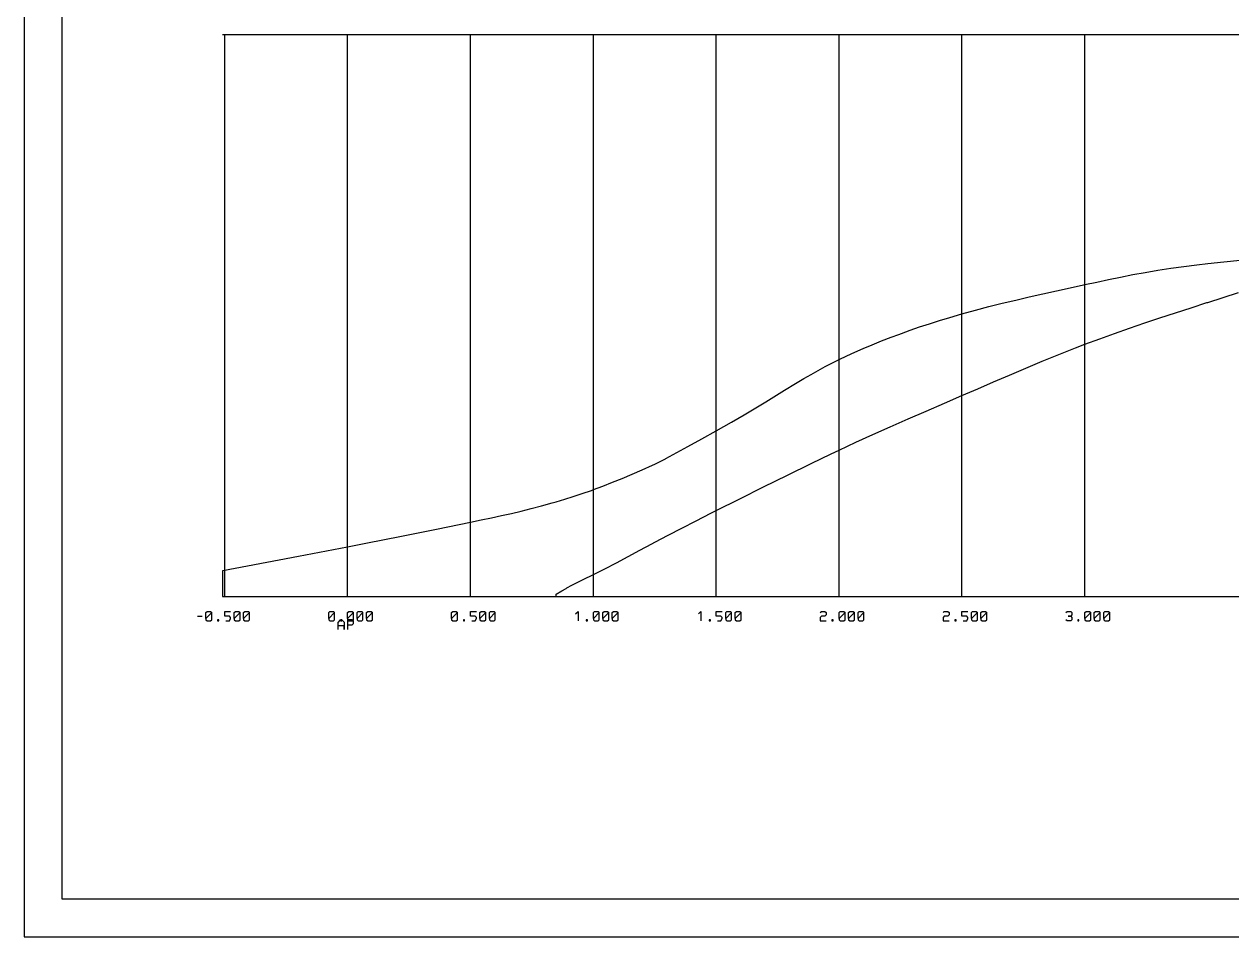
# Model space of a CAD drawing. Header units: millimetres. Extents: x 144707 to 335107, y -68023 to 180297.
# Drawn here: x 144707 to 176650, y 114398 to 138522 of the extents above; entities that cross this region are included whole.
import ezdxf

# ---------------------------------------------------------------- set-up
doc = ezdxf.new("R2010")
doc.units = ezdxf.units.MM
doc.layers.add('11', color=7, linetype='Continuous')

# ---------------------------------------------------------------- blocks, each defined once
blk = doc.blocks.new('A$C3242291E')
at = {"layer": '11', "color": 7, "linetype": 'Continuous'}
for points in [[(0, 0), (175200, 0), (175200, 65899), (0, 65899), (0, 0)], [(1000, 1000), (174200, 1000), (174200, 64899), (1000, 64899), (1000, 1000)], [(5250, 23849), (77875, 23849)], [(5305, 9000), (5305, 23849)], [(8555, 9000), (8555, 23849)], [(11805, 9000), (11805, 23849)], [(15055, 9000), (15055, 23849)], [(18305, 9000), (18305, 23849)], [(21555, 9000), (21555, 23849)], [(24805, 9000), (24805, 23849)], [(28055, 9000), (28055, 23849)], [(14070, 9000), (14072, 9056), (14073, 9055), (14073, 9055), (14073, 9055), (14073, 9055), (14073, 9055), (14073, 9055), (14073, 9055), (14073, 9055), (14073, 9055), (14073, 9055), (14073, 9055), (14073, 9055), (14073, 9055), (14073, 9055), (14073, 9055), (14073, 9056), (14072, 9056), (14072, 9056), (14072, 9056), (14072, 9057), (14072, 9057), (14072, 9057), (14072, 9058), (14072, 9058), (14072, 9058), (14073, 9058), (14073, 9059), (14073, 9059), (14073, 9060), (14074, 9060), (14074, 9061), (14075, 9061), (14223, 9147), (14338, 9211), (14358, 9223), (14490, 9295), (14628, 9366), (14788, 9445), (15055, 9574), (15359, 9728), (15666, 9887), (15975, 10052), (16287, 10219), (16601, 10386), (16680, 10428), (17031, 10615), (17396, 10804), (17776, 10998), (18166, 11196), (18305, 11266), (18931, 11581), (19559, 11893), (20187, 12204), (20815, 12512), (21344, 12767), (21555, 12867), (21999, 13074), (22449, 13279), (22909, 13483), (23379, 13689), (23859, 13898), (24346, 14109), (24805, 14307), (25222, 14487), (25641, 14669), (26064, 14850), (26492, 15032), (26926, 15213), (27365, 15392), (27811, 15568), (28055, 15662), (28447, 15809), (28841, 15952), (29237, 16091), (29637, 16228), (30041, 16362), (30451, 16496), (30866, 16630), (31285, 16764), (31305, 16771), (31710, 16900), (32119, 17028)], [(5255, 9000), (5255, 9462), (5255, 9684), (5910, 9807), (7254, 10060), (8555, 10309), (9033, 10402), (9981, 10590), (10904, 10776), (11805, 10959), (12090, 11019), (12364, 11076), (12629, 11134), (12890, 11192), (13150, 11254), (13414, 11319), (13684, 11390), (13965, 11469), (14075, 11501), (14298, 11568), (14525, 11639), (14761, 11717), (15007, 11802), (15055, 11820), (15310, 11915), (15564, 12015), (15820, 12119), (16080, 12229), (16348, 12345), (16620, 12469), (16680, 12496), (16820, 12565), (16962, 12638), (16970, 12643), (17162, 12746), (17553, 12961), (17928, 13166), (18305, 13374), (18708, 13604), (19043, 13799), (19351, 13981), (19621, 14145), (19759, 14228), (20115, 14446), (20404, 14623), (20621, 14754), (20815, 14867), (20999, 14971), (21188, 15073), (21379, 15172), (21555, 15259), (21759, 15357), (21971, 15454), (22193, 15552), (22426, 15650), (22673, 15750), (22933, 15851), (23132, 15925), (23201, 15951), (23438, 16036), (23685, 16121), (23943, 16205), (24210, 16290), (24487, 16375), (24805, 16467), (25159, 16565), (25514, 16658), (25871, 16747), (26228, 16832), (26586, 16914), (26945, 16995), (27304, 17074), (27663, 17153), (28022, 17233), (28055, 17240), (28369, 17309), (28684, 17376), (29002, 17441), (29324, 17503), (29651, 17563), (29985, 17619), (30325, 17671), (30670, 17720), (31018, 17764), (31305, 17797), (31734, 17844), (32162, 17886)], [(5250, 9000), (77875, 9000)], [(4587, 8475), (4712, 8475)], [(4805, 8412), (4805, 8570), (4805, 8570), (4837, 8600), (4837, 8600), (4930, 8600), (4930, 8600), (4962, 8570), (4962, 8570), (4805, 8412), (4805, 8412), (4805, 8380), (4805, 8380), (4837, 8350), (4837, 8350), (4930, 8350), (4930, 8350), (4962, 8382), (4962, 8382), (4962, 8570)], [(5117, 8350), (5150, 8350), (5150, 8350), (5150, 8382), (5150, 8382), (5117, 8382), (5117, 8382), (5117, 8350), (5117, 8350), (5150, 8350)], [(5337, 8350), (5430, 8350), (5430, 8350), (5462, 8412), (5462, 8412), (5462, 8445), (5462, 8445), (5430, 8475), (5430, 8475), (5305, 8475), (5305, 8475), (5305, 8600), (5305, 8600), (5462, 8600)], [(5555, 8412), (5555, 8570), (5555, 8570), (5587, 8600), (5587, 8600), (5680, 8600), (5680, 8600), (5712, 8570), (5712, 8570), (5555, 8412), (5555, 8412), (5555, 8380), (5555, 8380), (5587, 8350), (5587, 8350), (5680, 8350), (5680, 8350), (5712, 8382), (5712, 8382), (5712, 8570)], [(5805, 8412), (5805, 8570), (5805, 8570), (5837, 8600), (5837, 8600), (5930, 8600), (5930, 8600), (5962, 8570), (5962, 8570), (5805, 8412), (5805, 8412), (5805, 8380), (5805, 8380), (5837, 8350), (5837, 8350), (5930, 8350), (5930, 8350), (5962, 8382), (5962, 8382), (5962, 8570)], [(8055, 8412), (8055, 8570), (8055, 8570), (8087, 8600), (8087, 8600), (8180, 8600), (8180, 8600), (8212, 8570), (8212, 8570), (8055, 8412), (8055, 8412), (8055, 8380), (8055, 8380), (8087, 8350), (8087, 8350), (8180, 8350), (8180, 8350), (8212, 8382), (8212, 8382), (8212, 8570)], [(8305, 8125), (8305, 8313), (8305, 8313), (8368, 8375), (8368, 8375), (8399, 8375), (8399, 8375), (8462, 8314), (8462, 8314), (8462, 8125), (8462, 8125), (8462, 8219), (8462, 8219), (8305, 8219)], [(8367, 8350), (8400, 8350), (8400, 8350), (8400, 8382), (8400, 8382), (8367, 8382), (8367, 8382), (8367, 8350), (8367, 8350), (8400, 8350)], [(8555, 8412), (8555, 8570), (8555, 8570), (8587, 8600), (8587, 8600), (8680, 8600), (8680, 8600), (8712, 8570), (8712, 8570), (8555, 8412), (8555, 8412), (8555, 8380), (8555, 8380), (8587, 8350), (8587, 8350), (8680, 8350), (8680, 8350), (8712, 8382), (8712, 8382), (8712, 8570)], [(8555, 8250), (8680, 8250), (8680, 8250), (8712, 8282), (8712, 8282), (8712, 8345), (8712, 8345), (8680, 8375), (8680, 8375), (8555, 8375), (8555, 8375), (8555, 8250), (8555, 8125)], [(8805, 8412), (8805, 8570), (8805, 8570), (8837, 8600), (8837, 8600), (8930, 8600), (8930, 8600), (8962, 8570), (8962, 8570), (8805, 8412), (8805, 8412), (8805, 8380), (8805, 8380), (8837, 8350), (8837, 8350), (8930, 8350), (8930, 8350), (8962, 8382), (8962, 8382), (8962, 8570)], [(9055, 8412), (9055, 8570), (9055, 8570), (9087, 8600), (9087, 8600), (9180, 8600), (9180, 8600), (9212, 8570), (9212, 8570), (9055, 8412), (9055, 8412), (9055, 8380), (9055, 8380), (9087, 8350), (9087, 8350), (9180, 8350), (9180, 8350), (9212, 8382), (9212, 8382), (9212, 8570)], [(11305, 8412), (11305, 8570), (11305, 8570), (11337, 8600), (11337, 8600), (11430, 8600), (11430, 8600), (11462, 8570), (11462, 8570), (11305, 8412), (11305, 8412), (11305, 8380), (11305, 8380), (11337, 8350), (11337, 8350), (11430, 8350), (11430, 8350), (11462, 8382), (11462, 8382), (11462, 8570)], [(11617, 8350), (11650, 8350), (11650, 8350), (11650, 8382), (11650, 8382), (11617, 8382), (11617, 8382), (11617, 8350), (11617, 8350), (11650, 8350)], [(11837, 8350), (11930, 8350), (11930, 8350), (11962, 8412), (11962, 8412), (11962, 8445), (11962, 8445), (11930, 8475), (11930, 8475), (11805, 8475), (11805, 8475), (11805, 8600), (11805, 8600), (11962, 8600)], [(12055, 8412), (12055, 8570), (12055, 8570), (12087, 8600), (12087, 8600), (12180, 8600), (12180, 8600), (12212, 8570), (12212, 8570), (12055, 8412), (12055, 8412), (12055, 8380), (12055, 8380), (12087, 8350), (12087, 8350), (12180, 8350), (12180, 8350), (12212, 8382), (12212, 8382), (12212, 8570)], [(12305, 8412), (12305, 8570), (12305, 8570), (12337, 8600), (12337, 8600), (12430, 8600), (12430, 8600), (12462, 8570), (12462, 8570), (12305, 8412), (12305, 8412), (12305, 8380), (12305, 8380), (12337, 8350), (12337, 8350), (12430, 8350), (12430, 8350), (12462, 8382), (12462, 8382), (12462, 8570)], [(14587, 8540), (14650, 8600), (14650, 8600), (14650, 8475), (14650, 8350)], [(14867, 8350), (14900, 8350), (14900, 8350), (14900, 8382), (14900, 8382), (14867, 8382), (14867, 8382), (14867, 8350), (14867, 8350), (14900, 8350)], [(15055, 8412), (15055, 8570), (15055, 8570), (15087, 8600), (15087, 8600), (15180, 8600), (15180, 8600), (15212, 8570), (15212, 8570), (15055, 8412), (15055, 8412), (15055, 8380), (15055, 8380), (15087, 8350), (15087, 8350), (15180, 8350), (15180, 8350), (15212, 8382), (15212, 8382), (15212, 8570)], [(15305, 8412), (15305, 8570), (15305, 8570), (15337, 8600), (15337, 8600), (15430, 8600), (15430, 8600), (15462, 8570), (15462, 8570), (15305, 8412), (15305, 8412), (15305, 8380), (15305, 8380), (15337, 8350), (15337, 8350), (15430, 8350), (15430, 8350), (15462, 8382), (15462, 8382), (15462, 8570)], [(15555, 8412), (15555, 8570), (15555, 8570), (15587, 8600), (15587, 8600), (15680, 8600), (15680, 8600), (15712, 8570), (15712, 8570), (15555, 8412), (15555, 8412), (15555, 8380), (15555, 8380), (15587, 8350), (15587, 8350), (15680, 8350), (15680, 8350), (15712, 8382), (15712, 8382), (15712, 8570)], [(17837, 8540), (17900, 8600), (17900, 8600), (17900, 8475), (17900, 8350)], [(18117, 8350), (18150, 8350), (18150, 8350), (18150, 8382), (18150, 8382), (18117, 8382), (18117, 8382), (18117, 8350), (18117, 8350), (18150, 8350)], [(18337, 8350), (18430, 8350), (18430, 8350), (18462, 8412), (18462, 8412), (18462, 8445), (18462, 8445), (18430, 8475), (18430, 8475), (18305, 8475), (18305, 8475), (18305, 8600), (18305, 8600), (18462, 8600)], [(18555, 8412), (18555, 8570), (18555, 8570), (18587, 8600), (18587, 8600), (18680, 8600), (18680, 8600), (18712, 8570), (18712, 8570), (18555, 8412), (18555, 8412), (18555, 8380), (18555, 8380), (18587, 8350), (18587, 8350), (18680, 8350), (18680, 8350), (18712, 8382), (18712, 8382), (18712, 8570)], [(18805, 8412), (18805, 8570), (18805, 8570), (18837, 8600), (18837, 8600), (18930, 8600), (18930, 8600), (18962, 8570), (18962, 8570), (18805, 8412), (18805, 8412), (18805, 8380), (18805, 8380), (18837, 8350), (18837, 8350), (18930, 8350), (18930, 8350), (18962, 8382), (18962, 8382), (18962, 8570)], [(21055, 8570), (21087, 8600), (21087, 8600), (21180, 8600), (21180, 8600), (21212, 8570), (21212, 8570), (21212, 8507), (21212, 8507), (21180, 8475), (21180, 8475), (21087, 8475), (21087, 8475), (21055, 8445), (21055, 8445), (21055, 8350), (21055, 8350), (21212, 8350)], [(21367, 8350), (21400, 8350), (21400, 8350), (21400, 8382), (21400, 8382), (21367, 8382), (21367, 8382), (21367, 8350), (21367, 8350), (21400, 8350)], [(21555, 8412), (21555, 8570), (21555, 8570), (21587, 8600), (21587, 8600), (21680, 8600), (21680, 8600), (21712, 8570), (21712, 8570), (21555, 8412), (21555, 8412), (21555, 8380), (21555, 8380), (21587, 8350), (21587, 8350), (21680, 8350), (21680, 8350), (21712, 8382), (21712, 8382), (21712, 8570)], [(21805, 8412), (21805, 8570), (21805, 8570), (21837, 8600), (21837, 8600), (21930, 8600), (21930, 8600), (21962, 8570), (21962, 8570), (21805, 8412), (21805, 8412), (21805, 8380), (21805, 8380), (21837, 8350), (21837, 8350), (21930, 8350), (21930, 8350), (21962, 8382), (21962, 8382), (21962, 8570)], [(22055, 8412), (22055, 8570), (22055, 8570), (22087, 8600), (22087, 8600), (22180, 8600), (22180, 8600), (22212, 8570), (22212, 8570), (22055, 8412), (22055, 8412), (22055, 8380), (22055, 8380), (22087, 8350), (22087, 8350), (22180, 8350), (22180, 8350), (22212, 8382), (22212, 8382), (22212, 8570)], [(24305, 8570), (24337, 8600), (24337, 8600), (24430, 8600), (24430, 8600), (24462, 8570), (24462, 8570), (24462, 8507), (24462, 8507), (24430, 8475), (24430, 8475), (24337, 8475), (24337, 8475), (24305, 8445), (24305, 8445), (24305, 8350), (24305, 8350), (24462, 8350)], [(24617, 8350), (24650, 8350), (24650, 8350), (24650, 8382), (24650, 8382), (24617, 8382), (24617, 8382), (24617, 8350), (24617, 8350), (24650, 8350)], [(24837, 8350), (24930, 8350), (24930, 8350), (24962, 8412), (24962, 8412), (24962, 8445), (24962, 8445), (24930, 8475), (24930, 8475), (24805, 8475), (24805, 8475), (24805, 8600), (24805, 8600), (24962, 8600)], [(25055, 8412), (25055, 8570), (25055, 8570), (25087, 8600), (25087, 8600), (25180, 8600), (25180, 8600), (25212, 8570), (25212, 8570), (25055, 8412), (25055, 8412), (25055, 8380), (25055, 8380), (25087, 8350), (25087, 8350), (25180, 8350), (25180, 8350), (25212, 8382), (25212, 8382), (25212, 8570)], [(25305, 8412), (25305, 8570), (25305, 8570), (25337, 8600), (25337, 8600), (25430, 8600), (25430, 8600), (25462, 8570), (25462, 8570), (25305, 8412), (25305, 8412), (25305, 8380), (25305, 8380), (25337, 8350), (25337, 8350), (25430, 8350), (25430, 8350), (25462, 8382), (25462, 8382), (25462, 8570)], [(27555, 8570), (27587, 8600), (27587, 8600), (27680, 8600), (27680, 8600), (27712, 8570), (27712, 8570), (27712, 8507), (27712, 8507), (27680, 8475), (27680, 8475), (27617, 8475), (27617, 8475), (27680, 8475), (27680, 8475), (27712, 8445), (27712, 8445), (27712, 8382), (27712, 8382), (27680, 8350), (27680, 8350), (27587, 8350), (27587, 8350), (27555, 8382)], [(27867, 8350), (27900, 8350), (27900, 8350), (27900, 8382), (27900, 8382), (27867, 8382), (27867, 8382), (27867, 8350), (27867, 8350), (27900, 8350)], [(28055, 8412), (28055, 8570), (28055, 8570), (28087, 8600), (28087, 8600), (28180, 8600), (28180, 8600), (28212, 8570), (28212, 8570), (28055, 8412), (28055, 8412), (28055, 8380), (28055, 8380), (28087, 8350), (28087, 8350), (28180, 8350), (28180, 8350), (28212, 8382), (28212, 8382), (28212, 8570)], [(28305, 8412), (28305, 8570), (28305, 8570), (28337, 8600), (28337, 8600), (28430, 8600), (28430, 8600), (28462, 8570), (28462, 8570), (28305, 8412), (28305, 8412), (28305, 8380), (28305, 8380), (28337, 8350), (28337, 8350), (28430, 8350), (28430, 8350), (28462, 8382), (28462, 8382), (28462, 8570)], [(28555, 8412), (28555, 8570), (28555, 8570), (28587, 8600), (28587, 8600), (28680, 8600), (28680, 8600), (28712, 8570), (28712, 8570), (28555, 8412), (28555, 8412), (28555, 8380), (28555, 8380), (28587, 8350), (28587, 8350), (28680, 8350), (28680, 8350), (28712, 8382), (28712, 8382), (28712, 8570)]]:
    blk.add_lwpolyline(points, dxfattribs=at)

msp = doc.modelspace()

# ---------------------------------------------------------------- block references
msp.add_blockref('A$C3242291E', (144707.3451, 114397.7284))

doc.saveas('drawing.dxf')
